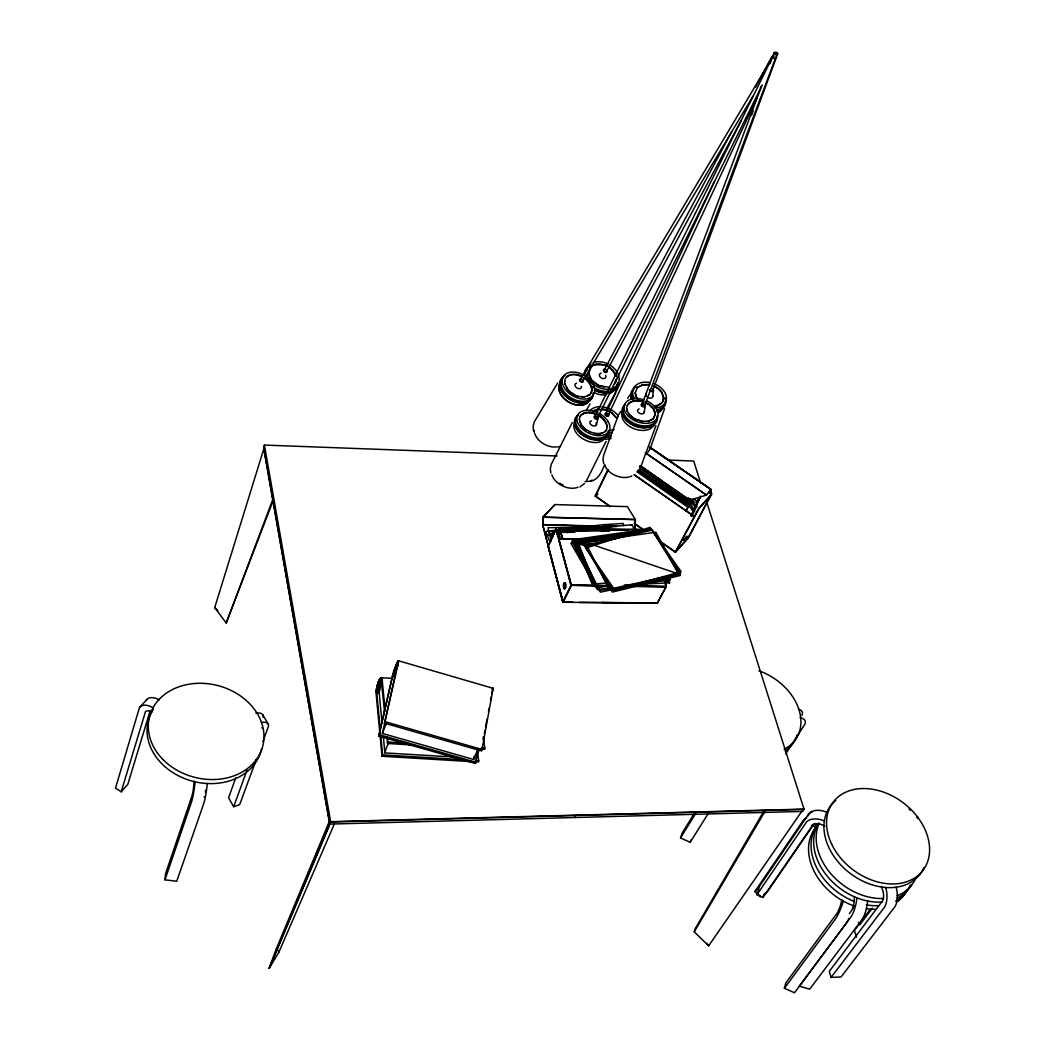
<?xml version="1.0" encoding="UTF-8"?>
<svg xmlns="http://www.w3.org/2000/svg" width="1045" height="1045" viewBox="0 0 1045 1045"><rect width="100%" height="100%" fill="white"/><g stroke="black" fill="none" stroke-linecap="round" stroke-linejoin="round"><path stroke-width="1.5" d="M579.178 602.442L657.684 603.069L562.928 602.26L542.773 525.021L542.943 517.066L554.96 504.578L627.392 506.642L635.386 519.613L635.086 527.32L635.935 530.259M635.086 527.32L635.242 519.483L542.93 517.275L554.96 504.578M854.444 896.558L854.105 902.201A7.615 2.181 -75 0 1 851.623 910.495L849.428 913.552M634.067 586.48L666.227 586.937L664.019 578.734M194.096 781.137L193.638 786.702A8.007 0.927 -80.9 0 1 192.071 795.65L165.528 873.764L164.992 879.812L176.723 881.262L203.749 803.592A15.401 1.855 -80.9 0 0 207.289 783.476M589.615 539.468L558.539 538.776L571.38 585.004L563.137 602.338L547.959 545.699L562.667 602.011L572.686 602.364M652.759 396.225L653.478 390.373M644.321 412.096L645.248 405.734M379.897 733.786L375.978 692.025L376.683 687.845L378.603 681.118L380.863 677.761L391.601 678.296M381.791 683.73A16.733 4.049 -85.5 0 0 379.217 693.135L378.003 693.044L378.329 689.086L380.014 683.247L381.987 680.321L380.772 680.243L379.283 682.111L376.67 691.607L380.341 730.533M477.983 749.526L475.697 763.02A1.515 0.784 65.4 0 1 475.462 763.516L378.695 736.085L392.92 674.952L395.441 667.807A2.09 1.463 20.7 0 1 395.794 666.083L398.681 660.832L493.135 688.315L481.889 750.258A1.528 0.797 65.4 0 1 481.64 750.754L481.706 747.658M483.169 739.742L483.757 736.581M484.344 733.42L484.932 730.259M485.52 727.098L486.996 719.182M488.459 711.279L489.047 708.118M490.51 700.202L491.098 697.041M491.686 693.88L492.273 690.719M398.459 660.858A2.103 2.09 0 0 0 397.688 663.066A2.534 2.299 3.1 0 1 398.681 660.845L382.379 733.446L473.581 759.467L474.169 756.306M477.042 752.348L477.643 749.134M655.372 413.833L653.491 418.444L648.083 421.54L653.308 418.94L655.372 413.833C654.915 408.059 649.729 404.128 644.765 402.051M655.933 425.655L640.128 468.696M606.531 429.73L605.133 431.755C610.463 425.72 604.062 417.726 598.197 415.035M626.595 408.438L627.065 411.129C624.231 401.724 636.797 398.354 643.537 401.685M650.121 448.632L664.594 408.673M663.693 397.818L662.974 400.927L663.693 397.818L661.929 392.162L659.735 389.563L653.491 385.618M579.217 419.581C580.119 411.038 591.196 411.194 597.087 414.395M635.19 392.868L636.901 398.537L635.19 392.868L637.437 387.486L642.74 384.625L649.846 384.56L642.57 385.082L637.437 387.486M378.865 736.189L392.528 675.436L395.18 667.677A2.09 1.28 19.8 0 0 394.905 669.205L396.107 669.558L397.609 665.861L396.408 665.508L395.441 667.807L396.643 668.16M395.559 675.292A16.851 1.489 -73.4 0 0 395.023 676.925L393.834 676.572L396.107 669.558M481.118 750.819L384.429 723.166L397.492 664.842M606.022 441.434L586.624 480.413M591.757 390.268L591.17 392.842C593.691 387.564 589.759 381.843 585.696 378.617L590.19 384.455L592.032 389.824M616.197 389.249L615.048 393.547L606.649 408.895M615.91 381.791L616.563 379.074L614.369 384.077M564.535 381.608L565.162 379.048C568.375 372.582 577.127 373.601 582.483 376.527L582.222 376.971C577.493 374.58 571.119 373.326 566.677 376.958L566.939 376.5M594.2 382.718C585.2 377.336 588.884 362.132 600.117 363.921C622.18 369.878 589.471 359.166 589.641 369.473M588.949 372.19L589.863 369.055M596.342 424.949L597.988 418.444M841.904 899.784L840.428 905.427A7.563 1.411 -67.2 0 1 836.98 913.356L785.84 982.901L784.377 988.27L794.5 992.75L846.045 923.623A14.578 2.782 -67.2 0 0 849.01 918.385M801.828 811.299L708.641 945.829L694.246 931.84L695.252 928.665L764.013 810.855M590.02 403.906L586.206 410.554M152.465 707.4A15.035 8.425 40.4 0 0 139.338 708.001L115.499 788.126L121.207 791.796L145.425 711.828A7.811 4.376 40.4 0 1 151.943 711.972M150.114 710.861L127.843 784.272L121.207 791.796M826.843 812.318A14.473 9.17 17.5 0 0 809.144 813.31L759.532 886.212L756.907 894.716L762.941 897.459L763.804 894.624M273.202 500.385L226.216 623.016L214.708 607.602L263.954 448.409M708.641 945.829L706.733 943.348M264.385 445.065L263.627 447.717L329.724 824.192L330.651 821.683L264.385 445.065L557.129 455.999M694.037 813.859L682.111 833.152L680.53 837.985L690.196 842.283L690.993 839.866M640.311 465.77L689.883 500.189L706.394 495.121L645.496 452.72M684.057 540.683L687.27 536.359L684.018 540.631L686.957 536.268L685.011 538.319M164.992 879.812L191.535 801.972A15.414 1.776 -80.9 0 0 195.088 781.83M691.934 516.112L694.024 510.143M235.765 777.82L228.581 797.74L233.662 806.714L239.684 804.637L256.286 759.519M233.662 806.714L247.025 770.06M262.922 741.467L268.447 726.419A15.074 6.401 -30.2 0 0 261.263 722.422M329.567 820.874L276.363 948.677L269.218 968.232L279.015 951.904L334.269 824.152M618.313 415.322L603.788 454.849L602.978 458.964L603.67 463.601M627.274 405.46L628.724 403.357M751.459 115.486L753.158 110.888M772.973 57.318L774.672 52.733M628.528 403.853L630.997 401.763M627.248 410.62L628.489 413.846L633.727 418.601L643.38 421.697M630.814 402.273L633.962 400.797M652.746 390.49L777.689 53.909A1.62 0.967 20.5 0 0 775.756 52.25A1.62 0.967 20.5 0 0 775.103 53.804A1.62 0.967 20.5 0 0 777.689 53.909M630.762 416.393L628.672 413.337M633.766 401.306L637.398 400.522M663.523 398.276L661.746 392.633L656.861 387.329M633.727 418.601L630.945 415.884M637.215 401.032L641.081 400.94M641.865 404.794L761.426 86.526M770.008 63.68L774.005 53.021M661.498 403.213C644.817 411.547 663.392 404.585 663.144 400.47M226.216 623.016L273.189 498.439M637.189 420.312L633.923 418.091M644.517 405.826L777.023 54.209A1.62 0.849 20.8 0 0 775.05 52.642A1.62 0.849 20.8 0 0 774.476 54A1.62 0.849 20.8 0 0 777.023 54.209M640.912 421.422L648.266 421.044M655.189 414.329L653.243 408.961L648.2 403.749M649.977 447.116L710.874 489.282L711.514 493.971L688.067 537.783L675.357 552.269L659.317 541.062M329.854 824.035L269.218 968.232L329.854 824.035L263.836 448.096M700.816 496.14L695.173 507.687M691.333 510.025L692.626 507.073L639.187 469.95M594.918 410.424L598.053 409.026L592.62 412.03M597.844 409.483L607.367 410.162M605.695 414.107L714.453 181.412M608.229 415.257L757.272 97.329M572.804 602.116L563.059 602.011L571.262 585.252L556.267 528.809L548.285 546.104M548.22 545.96L556.267 528.809M611.834 412.422L616.524 417.922L609.653 411.194M634.929 530.311L639.801 530.168L640.219 529.345L560.603 531.8L562.328 538.815M558.918 538.789L610.737 539.69M614.12 429.521L608.712 431.089M604.755 464.516C601.933 471.269 598.576 480.021 590.216 481.301M607.798 469.767L595.232 495.918L610.084 506.642M608.125 470.002L595.35 496.349L597.622 494.102M579.988 416.655L581.425 414.656M581.177 415.139L583.659 413.219M579.884 421.788L580.994 425.08L586.049 430.148L581.229 424.584L579.452 419.084M583.423 413.716L586.572 412.448M562.667 602.011L571.38 585.004L608.373 585.527M586.323 412.945L589.929 412.396M589.68 412.893L593.508 413.062M594.775 416.929L770.949 60.14M589.406 432.081L589.641 431.585C594.514 433.727 600.901 434.903 605.368 431.258M597.348 418.144L762.288 84.919M607.263 426.804L605.199 421.814L600.418 416.302M594.213 433.636L596.878 433.584M596.63 434.08L600.248 433.518M603.148 432.721L600 434.002M685.703 511.345L688.381 506.459L637.554 471.138M686.212 510.783L688.381 506.459M695.265 505.858L697.433 501.587L693.423 498.805M692.966 510.535L695.147 506.224L640.324 468.147M695.696 505.924L699.353 498.805L696.336 502.253M691.294 514.898L692.783 511.998M695.774 506.198L700.255 497.485A6.819 0.836 -55.2 0 0 696.493 501.665M690.928 515.903L693.762 510.43M589.21 375.155L589.171 371.772M590.373 378.185L589.432 374.737M592.384 381.046L590.595 377.754M675.305 552.243L698.635 508.484L711.475 494.076L688.381 538.005L675.357 552.269L698.974 508.719L711.619 494.52L708.628 492.443M592.606 380.628L597.27 384.873M604.115 370.204L731.774 131.526M755.613 86.957L771.759 56.77M608.843 387.199L598.341 385.54L604.258 387.238M606.609 371.419L741.506 119.992M664.79 582.039L666.135 586.611L657.305 603.069L602.064 602.442M608.255 366.468L612.866 370.688L616.067 376.527M612.866 370.688L610.398 367.788M614.878 373.535L613.101 370.27M398.171 661.132A2.09 2.051 33.1 0 0 397.505 663.51L396.408 665.508A2.09 1.776 23.2 0 1 396.917 663.431M627.601 398.354L629.795 394.984M683.939 540.043L684.593 538.933M214.708 607.602L217.974 610.75M694.246 931.84L764.953 811.442M564.849 384.469L564.809 381.151M565.11 384.011L568.114 390.308L573.013 394.292M568.114 390.308L566.338 386.99M570.857 392.894L568.375 389.863M580.158 379.871L770.923 59.852M577.885 396.016L574.097 394.984L577.611 396.473L584.782 396.773L589.955 394.487L587.682 395.99M582.653 381.19L752.883 96.323M581.438 396.786L584.782 396.773M680.53 837.985L695.931 813.075M690.196 842.283L708.34 813.297M647.835 452.354L649.781 449.298M785.696 753.902L804.898 724.211A13.454 6.779 -17.6 0 0 800.065 717.745M693.619 511.332L697.133 506.107L664.163 482.62M691.294 516.021L694.834 510.757L638.077 470.289M329.632 824.087L802.651 811.416L804.01 809.104L707.008 503.024M759.911 895.879L754.856 891.62L803.683 819.789A14.395 9.209 43.3 0 1 806.662 818.104M807.759 816.093L809.561 813.428A14.343 9.209 43.2 0 1 812.54 811.73M756.907 894.716L806.583 821.919A14.525 9.17 17.6 0 1 824.335 820.952M618.679 414.565L620.834 411.43M762.941 897.459L813.01 824.779A7.537 4.755 17.6 0 1 820.9 824.361L824.845 826.112M813.297 824.962L767.383 891.777L763.856 894.324M589.68 394.945L591.431 392.384M584.547 483.508L579.91 486.957M645.366 452.89L706.446 494.964M711.514 493.971L710.874 489.282L649.742 447.443M572.294 422.493L551.29 464.32L550.31 468.761L550.859 473.045M784.377 988.27L835.504 918.947A14.578 2.717 -67.2 0 0 843.276 901.103M870.759 908.641L854.353 930.403L856.534 937.234M872.418 908.118L859.761 924.89L858.454 922.226M881.431 886.395L883.169 891.973A7.707 3.605 87 0 1 882.725 900.607L829.273 971.38L831.062 977.415L884.684 906.929A14.839 6.962 87 0 0 885.69 887.479M706.394 495.121L710.691 489.452L649.781 447.273M387.878 738.828L387.499 743.465L411.691 744.967M380.798 735.406L382.627 754.869L381.947 756.266L471.452 761.609M666.227 586.937L665.156 582.039M492.025 689.06L493.135 688.315M634.158 474.887L694.416 516.439M139.899 707.151L146.757 699.601M754.856 891.62L756.789 889.504M597.413 493.632L595.428 496.401M597.74 493.854L595.559 496.153L610.215 506.394M557.703 382.953L534.295 421.88L533.133 426.386L533.486 430.801M592.842 411.573L595.127 409.967M560.42 446.293L557.703 447.038M551.747 533.708L547.162 534.922L545.869 531.461L560.303 529.554M571.667 528.443L603.017 524.721L623.094 523.427L623.826 525.753M678.492 573.966L608.987 589.315L585.331 542.211L655.842 532.232L678.492 573.966L585.331 542.211M669.662 577.376L600.431 592.162L574.985 545.294L586.206 543.661M393.207 673.346L394.383 674.495M609.261 585.592L596.551 588.048L571.811 541.14L640.872 531.213M637.372 531.866L570.818 543.178L597.557 589.733M612.331 588.309L599.464 590.464L576.043 543.269L603.017 540.043M626.804 585.879L633.244 584.808M636.457 584.259L670.237 578.59L668.774 575.769M559.95 529.697L548.703 531.552L547.959 527.738L616.38 526.549M567.984 528.378L577.624 526.784M598.589 586.506L595.428 587.003L572.399 539.834L643.041 529.71M569.917 528.274L574.724 527.634M609.575 587.93L598.367 589.406L576.67 542.002L625.864 536.124M646.359 583.11L670.354 579.975L668.957 577.062M606.583 583.071L592.136 584.103L574.162 540.931L631.911 533.851M654.079 405.943L656.378 405.669M606.191 539.664L610.959 539.089M614.133 538.711L618.888 538.149M551.969 534.426L547.162 534.922L549.748 541.623M608.099 585.814L595.141 586.454L578.408 543.126L588.126 542.159M591.365 541.832L596.238 541.362M559.062 530.951L554.203 531.369A6.884 2.913 85.1 0 0 551.695 536.79M578.551 529.306L632.147 524.76L634.72 530.677M662.778 579.034L665.992 578.799M608.935 430.631L611.194 430.475M624.296 585.03L669.662 582.81L667.285 576.762M831.062 977.415L841.094 976.944L895.029 906.577A14.813 7.002 86.9 0 0 896.035 887.166M566.703 532.441L574.828 532.179M600.81 531.369L608.935 531.121M330.651 821.683L804.01 809.104M330.651 822.01L804.023 809.392M553.576 531.487L548.703 531.552L551.368 540.944M608.647 530.455L557.142 530.377L558.722 534.935M637.319 585.945L666.266 586.363L657.174 603.318M571.262 585.252L595.376 585.605M637.189 586.193L666.135 586.611M598.68 585.971L570.87 585.252L555.888 528.796M599.503 526.053L542.682 524.629L542.943 517.066L635.386 519.613M589.733 526.184L542.682 524.629L562.641 600.444M634.145 529.397L559.558 527.568L560.799 532.271M628.358 530.337L558.605 528.639L559.532 531.683M694.22 516.648L634.354 474.678M667.585 460.022L693.71 461.067L700.594 482.816M561.635 531.97L561.021 528.809L609.47 530.886M556.763 534.073L559.963 534.256M383.358 736.738L384.9 752.896L456.469 757.207M382.627 754.869L463.993 759.741M475.384 760.42L478.636 760.616L478.806 761.387A1.489 0.875 48.1 0 1 478.571 761.883L474.704 761.805M388.191 742.041L404.284 743.047M481.536 747.815L484.762 748.011L484.932 748.795A1.502 0.888 48.2 0 1 484.697 749.304L480.857 749.226M380.994 681.353L379.779 681.275A2.077 1.881 32.3 0 1 379.727 678.963M380.498 682.202L379.283 682.111A2.077 1.763 25.9 0 1 379.165 679.929M380.014 683.247L378.799 683.156A2.077 1.633 21.4 0 1 378.603 681.118M379.544 684.475L378.342 684.384A2.077 1.489 17.9 0 1 378.081 682.529M379.113 685.86L377.898 685.781A2.077 1.306 15.2 0 1 377.572 684.135M378.708 687.414L377.493 687.323A2.077 1.123 12.8 0 1 377.101 685.912M378.329 689.086L377.127 689.008A2.077 0.914 10.8 0 1 376.683 687.845M378.003 690.876L376.788 690.784A2.077 0.705 8.9 0 1 376.304 689.883M377.872 691.685L375.978 692.025M382.47 680.138L380.772 680.243A2.09 2.012 61 0 1 380.863 677.761M381.49 680.726L380.275 680.648A2.077 1.959 42.5 0 1 380.302 678.231M559.545 531.853L567.579 532.48M561.91 532.388L558.696 532.14L560.146 538.436M634.981 526.928L636 529.893M561.492 532.101L564.692 532.401M603.017 524.721L616.628 526.131M384.521 711.776L381.255 680.06A2.09 2.038 -89 0 1 381.425 677.552M601.424 408.817L605.003 409.34M606.845 526.34L611.443 527.189M481.81 749.396L385.056 721.703L384.429 723.166M379.479 734.753L475.619 762.158M394.971 672.745L393.769 672.392A2.09 0.862 18.4 0 1 393.874 671.347M394.122 675.292L392.528 675.436M398.027 664.986L396.826 664.646A2.09 1.894 25.1 0 1 397.387 662.439M397.152 666.919L395.95 666.579A2.09 1.633 21.8 0 1 396.382 664.659M395.546 671.086L394.344 670.746A2.09 1.084 19.1 0 1 394.54 669.44M640.898 401.45L643.354 402.181M637.385 419.816L641.094 420.913M574.528 817.007L575.834 817.451M604.794 409.797L607.158 410.62M593.273 413.546L595.65 414.434M574.162 540.931L586.206 545.895M578.408 543.126L587.381 547.031M657.684 577.611L669.662 582.81M645.719 403.122L648.018 404.245M653.308 386.088L656.691 387.786M608.347 411.038L611.625 412.879M597.962 415.518L600.17 416.798M586.284 429.652L589.641 431.585M561.021 528.809L566.612 532.062M595.337 383.136L598.563 385.122M583.293 377.676L585.422 379.061M571.119 392.437L574.358 394.54M690.601 498.935L693.279 500.738M638.586 470.25L690.993 505.375M688.237 497.799L694.912 502.436M640.076 465.952L692.143 502.109L691.49 502.867L639.396 466.697M640.454 468.656L688.315 501.9M636.98 471.778L687.819 507.112M634.197 523.153L644.856 530.612M659.499 540.853L675.488 552.034M635.334 524.303L643.393 529.919M640.415 465.704L661.524 480.739M816.955 825.916L816.067 825.25A7.472 4.781 43.3 0 0 813.794 824.035M816.302 828.058L815.531 827.3A7.433 4.598 55 0 0 811.482 825.25M755.953 892.064L760.342 896.871M637.071 398.067L638.534 399.83M276.363 948.677L279.015 951.904M262.778 714.78L268.134 723.976M615.113 373.117L616.289 376.109M560.603 531.8L563.216 539.429M264.15 449.193L264.79 451.388M483.339 736.869L484.762 748.011M477.643 752.596L478.636 760.616M385.082 709.829L381.974 677.617A2.534 2.181 -22 0 0 381.477 680.073M386.964 737.143L387.564 743.478M379.217 693.135L381.974 722.213M380.21 736.999L382.013 756.28M397.204 663.967A2.09 1.985 27.9 0 1 397.818 661.668M382.379 733.446A32.121 2.9 -73.5 0 1 387.029 722.395M393.834 676.572A16.851 1.489 -73.4 0 1 396.408 669.309M396.865 668.199A16.851 1.489 -73.4 0 1 397.675 666.41M473.581 759.467A31.912 4.128 -73.9 0 1 477.892 749.918M492.469 688.564A2.077 2.025 49.8 0 1 492.613 689.204M493.135 688.315A2.521 2.273 -0.9 0 1 492.77 690.222M492.835 688.302A2.09 2.064 83.8 0 1 492.731 690.04M378.003 693.044A16.746 4.036 -85.5 0 1 381.934 681.823M475.984 758.383A31.389 8.843 -86.2 0 1 479.446 749.657M384.9 752.896A31.82 7.824 -85.9 0 1 388.949 742.603M565.907 586.232A3.004 1.084 -89.1 0 1 564.3 588.479A3.004 1.084 -89.1 0 1 564.13 583.606A3.004 1.084 -89.1 0 1 565.854 584.678M552.4 536.425A4.624 1.946 85.1 0 1 554.177 533.094M631.141 525.139A6.766 3.057 85.1 0 1 632.147 524.76M561.688 536.163A5.486 2.181 88.3 0 1 561.361 536.856M689.648 502.828A5.46 0.679 -55.2 0 1 689.334 503.259M689.008 503.69A5.46 0.679 -55.2 0 1 688.694 504.108M688.394 504.487A5.46 0.679 -55.2 0 1 686.696 506.316M908.954 809.065A14.173 2.286 -43.3 0 1 910.051 810.267M916.765 817.373A14.199 2.221 -43.3 0 1 917.837 818.535M923.95 867.507A56.286 41.852 37.4 0 1 850.081 873.306A56.286 41.852 37.4 0 1 835.804 800.47M146.182 700.45A14.983 8.438 40.4 0 1 159.284 699.823M205.617 790.151A7.994 0.967 -80.9 0 1 205.329 792.058M204.441 796.538A7.994 0.967 -80.9 0 1 204.245 797.27M255.881 713.199A15.035 6.44 -30.2 0 1 263.092 717.249M261.903 727.633A7.824 3.318 -30.2 0 1 262.06 728.012M261.55 748.952A58.376 47.286 14.9 0 1 186.258 779.204A58.376 47.286 14.9 0 1 153.406 709.176M867.65 900.96A14.656 4.271 -75 0 1 862.06 919.652L809.705 989.158L799.281 986.193L851.244 916.504A14.669 4.206 -75 0 0 856.848 897.799M915.838 877.891A55.934 41.813 37.5 0 1 897.119 895.748M883.587 898.478A55.934 41.813 37.5 0 1 831.141 874.064A55.934 41.813 37.5 0 1 818.849 824.035M911.24 885.206A55.829 41.8 37.6 0 1 897.054 898.178M882.45 901.979A55.829 41.8 37.6 0 1 826.804 875.658A55.829 41.8 37.6 0 1 818.836 822.859M798.393 709.098A13.415 6.792 -17.6 0 1 801.998 715.329M758.931 670.746A52.524 38.9 32.2 0 1 798.942 709.568A52.524 38.9 32.2 0 1 784.077 749.291M797.244 734.7A52.42 38.9 32.3 0 1 785.2 750.937M853.804 905.793A14.578 2.782 -67.2 0 1 852.955 908.732M910.326 885.089A55.712 41.787 37.6 0 1 895.578 901.117M878.113 905.662A55.712 41.787 37.6 0 1 866.2 904.826M854.026 901.339A55.712 41.787 37.6 0 1 817.072 825.393M907.034 889.922A55.594 41.774 37.7 0 1 897.603 901.626M875.41 909.228A55.594 41.774 37.7 0 1 866.2 908.823M854.052 905.924A55.594 41.774 37.7 0 1 816.197 826.908M652.629 389.707A1.398 0.98 20.4 0 1 651.766 391.026A1.398 0.98 20.4 0 1 650.081 389.72M652.498 388.858A2.103 1.489 20.4 0 1 652.642 391.431A2.103 1.489 20.4 0 1 649.454 389.994M652.655 395.546A3.501 2.469 20.4 0 1 651.375 397.975A3.501 2.469 20.4 0 1 647.6 397.453M646.398 396.277A3.501 2.469 20.4 0 1 646.463 393.743M665.338 398.406A17.425 12.305 20.4 0 1 656.835 410.019M633.179 399.856A17.425 12.305 20.4 0 1 632.473 391.052M654.248 383.802A17.438 12.305 20.4 0 1 666.41 397.818A17.438 12.305 20.4 0 1 654.993 408.138M634.668 398.641A17.438 12.305 20.4 0 1 649.899 382.548M665.338 398.197A18.118 12.801 20.4 0 1 656.809 411.456M631.232 398.524A18.118 12.801 20.4 0 1 633.348 388.91M634.197 388.113A18.118 12.801 20.4 0 1 636.222 386.741M664.542 404.742A17.412 12.305 20.4 0 1 660.035 409.588M658.938 410.136A17.412 12.305 20.4 0 1 656.482 410.946M631.611 397.387A17.412 12.305 20.4 0 1 631.441 395.141M632.134 391.979A17.412 12.305 20.4 0 1 633.923 389.276M662.517 408.177A16.72 11.822 20.4 0 1 658.18 412.853M630.749 398.981A16.72 11.822 20.4 0 1 631.415 395.95M662.439 408.399A17.412 12.305 20.4 0 1 657.383 411.508M631.559 399.451A17.412 12.305 20.4 0 1 631.794 392.92M606.544 370.583A1.385 1.006 28.3 0 1 605.747 371.916A1.385 1.006 28.3 0 1 604.062 370.648A1.385 1.006 28.3 0 1 605.447 369.76M605.604 375.286A3.475 2.521 28.3 0 1 604.141 378.564A3.475 2.521 28.3 0 1 599.739 376.409A3.475 2.521 28.3 0 1 601.188 373.143M606.453 369.708A2.09 1.515 28.3 0 1 606.544 372.36A2.09 1.515 28.3 0 1 603.474 370.857A2.09 1.515 28.3 0 1 605.486 369.225M772.804 58.429A1.62 1.019 28.8 0 1 771.824 56.652A1.62 1.019 28.8 0 1 773.966 56.783A1.62 0.888 31.5 0 0 772.751 57.867M618.039 373.849A17.308 12.592 28.3 0 1 607.563 389.262A17.308 12.592 28.3 0 1 586.82 374.606M586.532 371.066A17.308 12.592 28.3 0 1 591 363.699M593.129 362.628A17.308 12.592 28.3 0 1 608.007 363.973M609.326 364.666A17.308 12.592 28.3 0 1 617.451 372.66M617.922 382.979A17.282 12.592 28.3 0 1 610.384 390.765M609.13 391.065A17.282 12.592 28.3 0 1 592.75 386.728M586.245 369.93A17.282 12.592 28.3 0 1 589.903 365.802M618.261 382.862A17.974 13.089 28.3 0 1 610.267 392.136M607.628 392.646A17.974 13.089 28.3 0 1 595.95 390.386M584.325 373.836A17.974 13.089 28.3 0 1 590.046 365.567M614.421 388.962A16.576 12.096 28.3 0 1 609.98 393.547M606.596 394.697A16.576 12.096 28.3 0 1 594.579 392.802M599.961 391.797A16.576 12.083 28.3 0 1 595.924 390.294M614.538 389.498A17.269 12.592 28.3 0 1 608.229 392.724M606.936 392.92A17.269 12.592 28.3 0 1 595.715 390.765M584.534 374.841A17.269 12.592 28.3 0 1 586.506 369.734M614.996 388.662A17.282 12.592 28.3 0 1 612.213 390.699M603.239 392.045A17.282 12.592 28.3 0 1 600.379 391.496M598.955 391.065A17.282 12.592 28.3 0 1 596.159 389.929M585.135 372.882A17.282 12.592 28.3 0 1 586.937 368.898M617.608 382.692A17.282 12.592 28.3 0 1 616.824 385.932M597.217 417.386A1.424 0.888 26.3 0 1 596.813 418.522A1.424 0.888 26.3 0 1 595.036 417.869A1.424 0.888 26.3 0 1 595.127 416.602M596.042 423.055A3.54 2.247 26.3 0 1 594.775 425.968A3.54 2.247 26.3 0 1 590.242 423.826A3.54 2.247 26.3 0 1 591.509 420.926M597.074 416.576A2.129 1.345 26.3 0 1 597.335 418.993A2.129 1.345 26.3 0 1 594.174 417.504A2.129 1.345 26.3 0 1 596.081 416.106M775.103 57.88A1.62 0.81 26.7 0 1 774.959 58.899M772.856 58.206A1.62 0.81 26.7 0 1 772.399 57.214A1.62 0.81 26.7 0 1 773.391 56.913M608.125 432.904A17.647 11.168 26.3 0 1 585.657 434.655A17.647 11.168 26.3 0 1 577.911 415.518M608.882 431.141A18.34 11.626 26.3 0 1 585.605 436.392A18.34 11.626 26.3 0 1 578.63 414.826M599.164 413.441A17.66 11.168 26.3 0 1 604.258 434.916A17.66 11.168 26.3 0 1 577.18 421.266A17.66 11.168 26.3 0 1 597.805 412.749M605.068 437.489A16.929 10.75 26.3 0 1 585.448 440.219A16.929 10.75 26.3 0 1 574.423 423.094M602.364 438.547A16.929 10.724 26.3 0 1 600.222 439.24M599.046 439.462A16.929 10.724 26.3 0 1 595.18 439.54M591.039 438.796A16.929 10.724 26.3 0 1 579.792 432.316M577.297 429.247A16.929 10.724 26.3 0 1 575.756 426.046M605.969 436.287A17.634 11.168 26.3 0 1 599.856 438.991M595.833 439.083A17.634 11.168 26.3 0 1 588.635 437.319M587.212 436.705A17.634 11.168 26.3 0 1 575.599 425.015M575.299 423.917A17.634 11.168 26.3 0 1 575.09 421.788M575.717 418.875A17.634 11.168 26.3 0 1 577.441 416.498M608.216 430.958A17.634 11.168 26.3 0 1 607.641 433.871M607.145 434.851A17.634 11.181 26.3 0 1 586.728 437.685A17.634 11.181 26.3 0 1 575.246 419.868M578.042 487.14A16.629 10.829 26.3 0 1 562.798 486.029A16.629 10.829 26.3 0 1 551.904 474.9M563.164 485.167A15.205 9.901 26.3 0 1 559.728 483.182M644.164 404.833A1.424 0.914 20.7 0 1 643.877 406.27A1.424 0.914 20.7 0 1 641.865 405.277A1.424 0.914 20.7 0 1 643.184 404.35M644.216 404.284A2.142 1.385 20.7 0 1 644.517 406.688A2.142 1.385 20.7 0 1 641.251 405.395A2.142 1.385 20.7 0 1 643.184 403.879M644.203 411.456A3.553 2.299 20.6 0 1 642.074 413.885A3.553 2.299 20.6 0 1 637.803 411.769A3.553 2.299 20.6 0 1 639.187 408.974M657.161 416.916A17.687 11.469 20.6 0 1 635.713 424.074A17.687 11.469 20.6 0 1 625.406 404.428M657.161 415.858A18.392 11.939 20.6 0 1 636.666 426.06A18.392 11.939 20.6 0 1 624.44 405.081M646.881 400.953A17.713 11.469 20.6 0 1 652.785 422.023A17.713 11.469 20.6 0 1 624.727 410.985A17.713 11.469 20.6 0 1 644.034 399.83M654.039 424.662A16.968 11.038 20.6 0 1 633.988 428.698A16.968 11.038 20.6 0 1 622.454 412.239M647.587 427.065A16.968 11.012 20.6 0 1 639.383 426.922M637.946 426.595A16.968 11.012 20.6 0 1 623.551 415.139M656.221 420.887A17.687 11.469 20.6 0 1 648.318 426.543M639.762 426.399A17.687 11.469 20.6 0 1 635.334 425.08M631.206 423.029A17.687 11.469 20.6 0 1 624.949 417.36M624.27 416.289A17.687 11.469 20.6 0 1 622.702 410.907M654.144 424.44A17.674 11.482 20.6 0 1 634.955 426.086A17.674 11.482 20.6 0 1 622.337 411.926M631.859 475.971A16.655 11.09 20.6 0 1 629.691 476.834M628.515 477.134A16.655 11.09 20.6 0 1 604.937 465.391M582.561 380.393A1.411 0.94 30.9 0 1 581.804 381.621A1.411 0.94 30.9 0 1 580.106 380.302A1.411 0.94 30.9 0 1 581.451 379.531M582.444 379.544A2.129 1.411 30.9 0 1 582.601 382.091A2.129 1.411 30.9 0 1 579.531 380.458A2.129 1.411 30.9 0 1 581.477 379.035M581.347 386.297A3.527 2.351 30.9 0 1 579.165 388.662A3.527 2.351 30.9 0 1 575.168 386.062A3.527 2.351 30.9 0 1 576.657 383.254M775.39 58.102A1.62 0.888 31.5 0 1 774.75 58.977M593.286 392.881A17.569 11.743 30.9 0 1 572.216 398.537A17.569 11.743 30.9 0 1 563.399 377.023M593.39 393.991A18.261 12.213 30.9 0 1 569.42 398.654A18.261 12.213 30.9 0 1 565.162 375.678M584.586 375.56A17.582 11.743 30.9 0 1 588.701 398.328A17.582 11.743 30.9 0 1 562.458 383.397A17.582 11.743 30.9 0 1 583.254 374.802M589.289 400.091A16.851 11.286 30.9 0 1 569.734 402.599A16.851 11.286 30.9 0 1 559.545 384.338A16.825 11.273 30.9 0 0 567.84 401.463A16.825 11.273 30.9 0 0 587.564 402.495M585.566 401.933A16.851 11.273 30.9 0 1 583.267 402.443M579.439 402.456A16.851 11.273 30.9 0 1 576.735 401.972M575.377 401.593A16.851 11.273 30.9 0 1 562.171 391.261M561.596 390.125A16.851 11.273 30.9 0 1 560.786 387.865M560.551 386.741A16.851 11.273 30.9 0 1 560.433 384.586M592.045 396.852A17.556 11.743 30.9 0 1 580.132 402.103M575.886 401.202A17.556 11.743 30.9 0 1 565.567 394.932M564.561 393.86A17.556 11.743 30.9 0 1 561.034 388.061M560.682 386.885A17.556 11.743 30.9 0 1 562.863 377.924M591.496 397.74A17.556 11.743 30.9 0 1 571.145 400.326A17.556 11.743 30.9 0 1 560.538 381.32M556.476 446.868A16.537 11.325 30.8 0 1 534.74 433.675M534.413 432.552A16.537 11.325 30.8 0 1 534.086 430.344M607.654 413.99A1.398 0.954 25.1 0 1 607.863 415.623A1.398 0.954 25.1 0 1 605.8 414.904A1.398 0.954 25.1 0 1 606.649 413.637M607.524 413.363A2.09 1.437 25.1 0 1 608.556 415.949A2.09 1.437 25.1 0 1 605.29 415.139A2.09 1.437 25.1 0 1 606.505 413.115M607.694 420.991A3.475 2.39 25.1 0 1 607.563 421.605M760.682 87.349A1.594 0.927 25.5 0 1 760.29 87.205M612.461 432.565A17.347 11.939 25.1 0 1 608.425 432.839M590.569 410.006A17.347 11.939 25.1 0 1 600.81 406.714M602.22 406.832A17.347 11.939 25.1 0 1 618.34 415.936M611.273 436.261A18.026 12.409 25.1 0 1 607.067 436.549M611.377 434.838A17.334 11.939 25.1 0 1 607.354 435.112M592.136 480.138A16.315 11.482 25.1 0 1 589.994 480.974M588.831 481.262A16.315 11.482 25.1 0 1 585.017 481.562M611.234 438.221A16.629 11.469 25.1 0 1 605.055 439.148M610.515 436.653A17.321 11.939 25.1 0 1 606.492 436.928M649.977 527.398L585.775 548.037L614.76 589.903L681.183 571.746L649.977 527.398M651.192 528.809L585.135 546.679L612.932 590.281L680.608 573.757L651.192 528.809M680.086 575.508L612.318 592.084L584.717 545.66L652.211 530.115L680.086 575.508M565.28 587.656A3.004 1.084 -89.1 0 0 564.64 582.836A3.004 1.084 -89.1 0 0 563.425 586.95A3.004 1.084 -89.1 0 0 565.28 587.656M831.689 844.203A56.391 41.865 37.3 0 0 920.71 873.019A56.391 41.865 37.3 0 0 881.771 791.509A56.391 41.865 37.3 0 0 831.689 844.203M163.373 759.898A58.507 47.312 14.9 0 0 261.224 750.819A58.507 47.312 14.9 0 0 193.769 683.574A58.507 47.312 14.9 0 0 163.373 759.898"/></g></svg>
